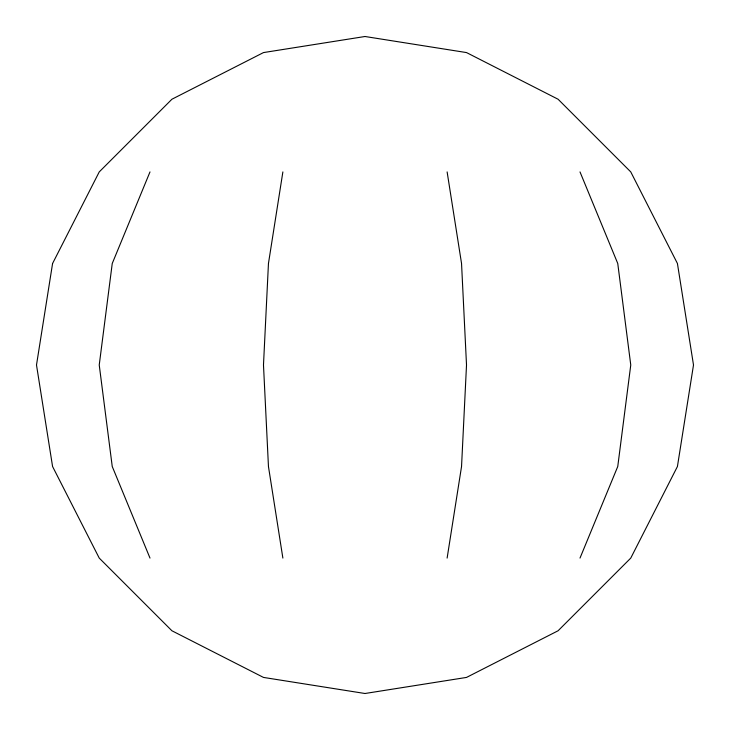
<?xml version="1.0" encoding="UTF-8"?>
<svg xmlns="http://www.w3.org/2000/svg" width="730" height="730" viewBox="0 0 730 730"><rect width="100%" height="100%" fill="white"/><g stroke="black" fill="none" stroke-linecap="round" stroke-linejoin="round"><path stroke-width="1.09" d="M282.875 171.915L268.457 263.484L263.484 365L268.457 466.516L282.875 558.085M447.125 558.085L461.543 466.516L466.516 365L461.543 263.484L447.125 171.915M149.997 171.915L112.247 263.484L99.234 365L112.247 466.516L149.997 558.085M580.003 558.085L617.753 466.516L630.766 365L617.753 263.484L580.003 171.915M52.578 263.484L36.5 365L52.578 466.516L99.234 558.085L171.915 630.766L263.484 677.422L365 693.5L466.516 677.422L558.085 630.766L630.766 558.085L677.422 466.516L693.5 365L677.422 263.484L630.766 171.915L558.085 99.234L466.516 52.578L365 36.5L263.484 52.578L171.915 99.234L99.234 171.915L52.578 263.484"/></g></svg>
